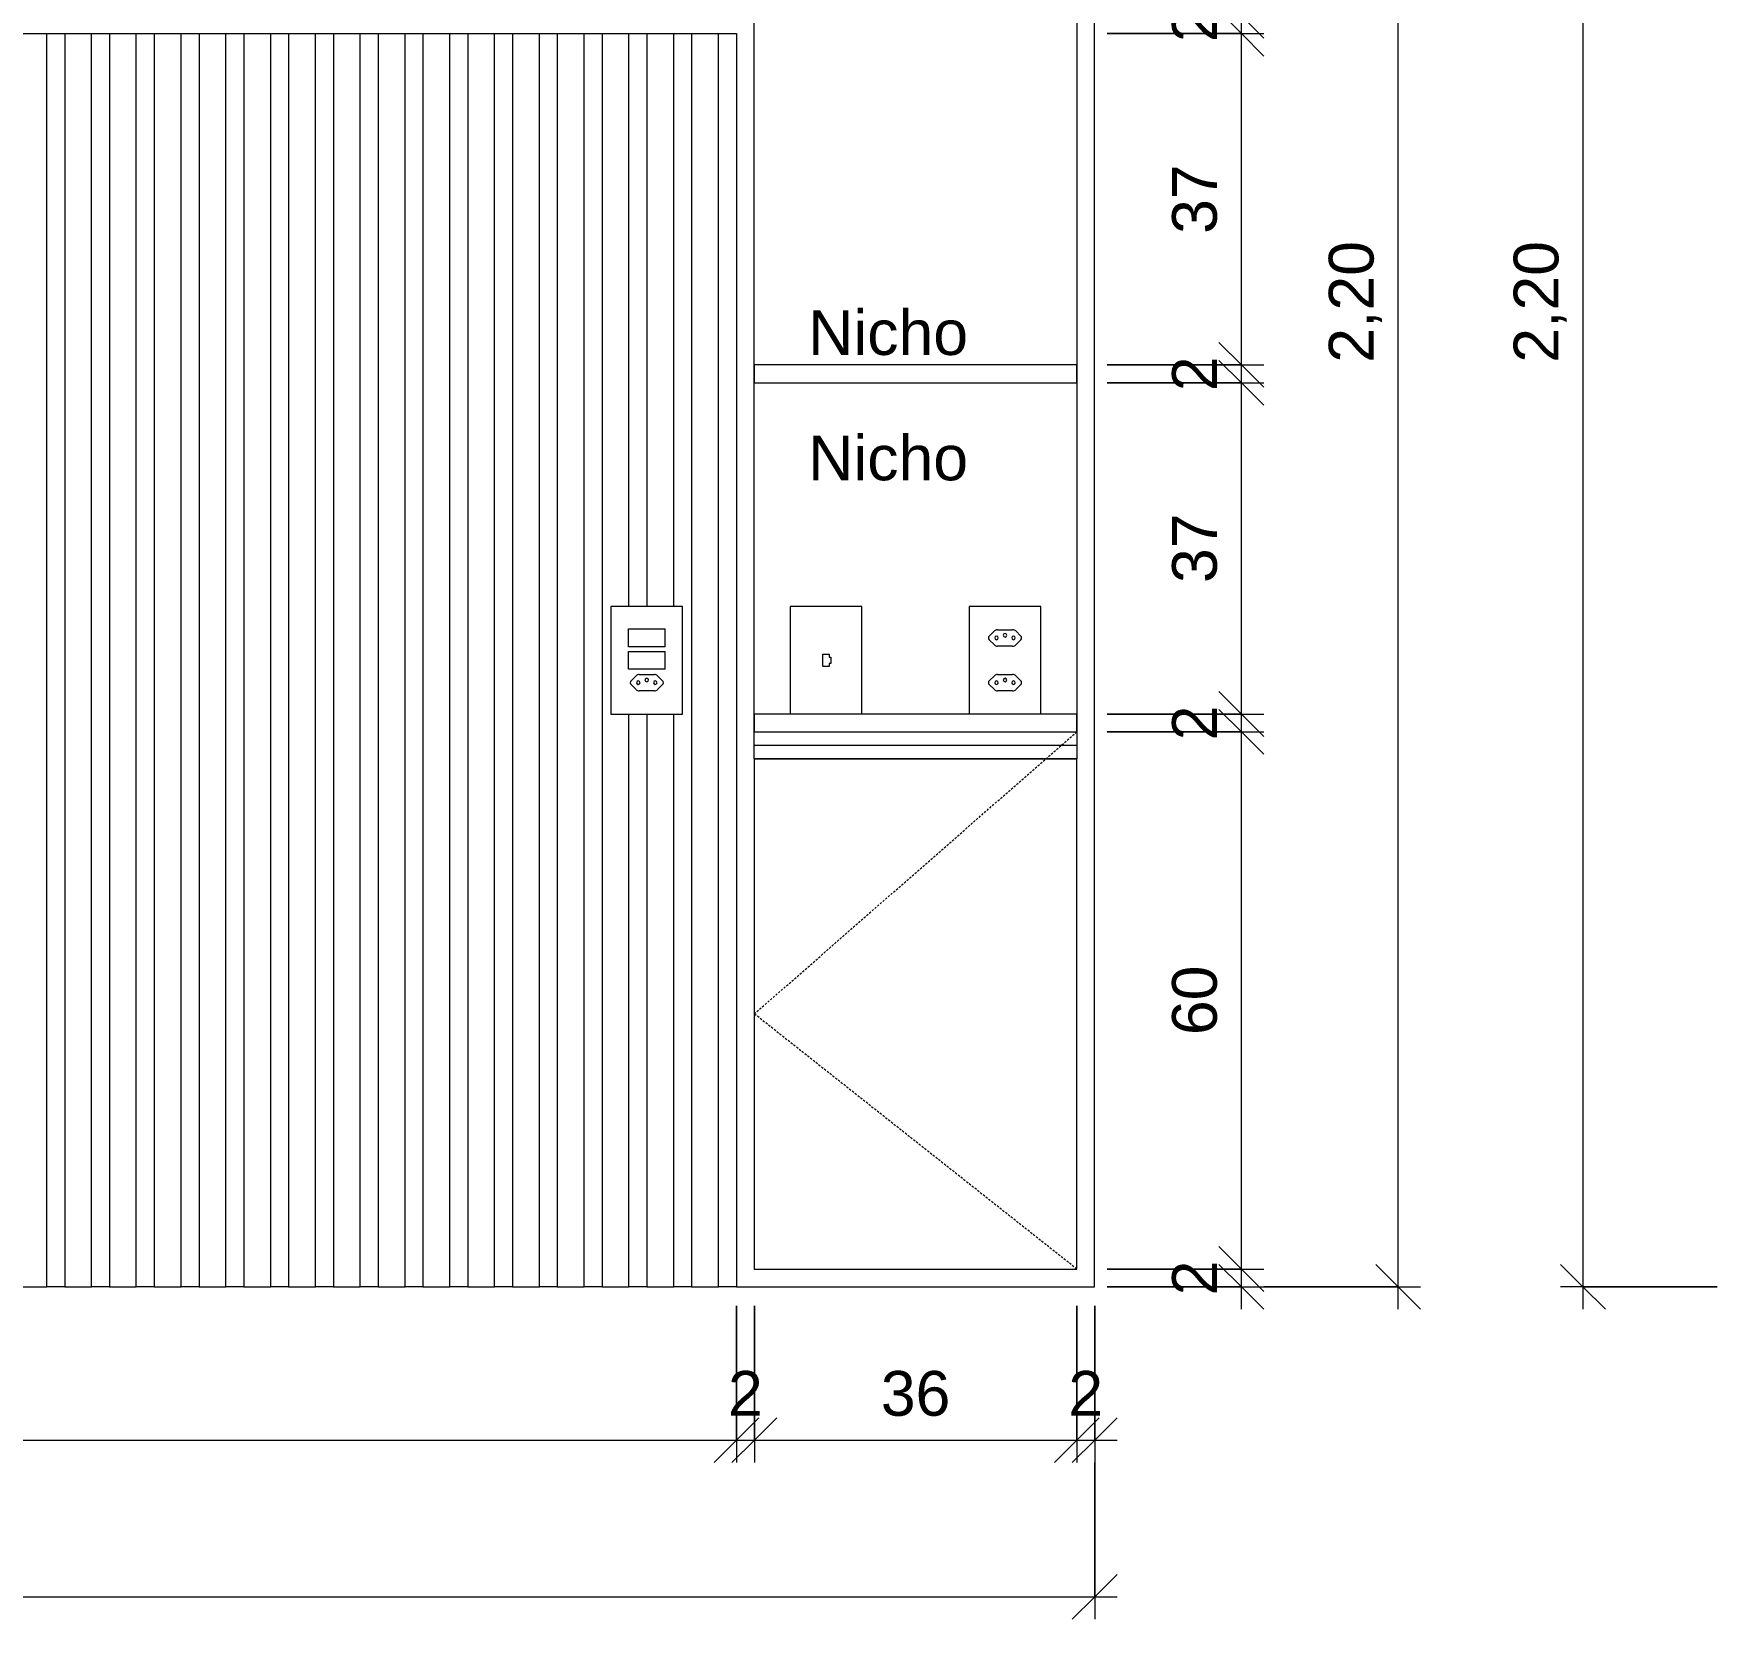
# Model space of a CAD drawing. Header units: millimetres. Extents: x -9962 to 2662, y -3814 to 2757.
# Drawn here: x -3414 to -1534, y -171 to 1600 of the extents above; entities that cross this region are included whole.
import ezdxf

# ---------------------------------------------------------------- set-up
doc = ezdxf.new("R2010")
doc.units = ezdxf.units.MM
doc.linetypes.add('Overhead', pattern=[3.96875, 2.38125, -1.5875])
for name, color, linetype, lineweight in [('A-ANNO-DIMS', 211, 'Continuous', 9), ('A-ANNO-DIMS-25', 211, 'Continuous', 9), ('A-FLOR-OVHD', 1, 'Overhead', 9), ('E-ELEC-FIXT', 91, 'Continuous', 9), ('G-ANNO-TEXT', 231, 'Continuous', 9), ('I-FURN', 30, 'Continuous', 9)]:
    doc.layers.add(name, color=color, linetype=linetype, lineweight=lineweight)
doc.styles.add('@Arial Unicode MS', font='ARIALUNI.TTF', dxfattribs={"height": 50})
doc.styles.add('Arial', font='arial.ttf', dxfattribs={"height": 50})
doc.dimstyles.new('CRT_-__Metros_-_Linha_de_chamada_3_5_mm', dxfattribs={"dimscale": 304.8, "dimtxt": 50.292243, "dimasz": 0.164042, "dimexe": 0.082021, "dimexo": 0.0625, "dimgap": 0.04101, "dimtad": 1, "dimdec": 0, "dimlfac": 0.1, "dimdsep": 46, "dimtxsty": '@Arial Unicode MS', "dimblk1": 'OBLIQUE', "dimblk2": 'OBLIQUE', "dimsah": 1, "dimcen": 0.09, "dimdle": 0.082021, "dimazin": 0, "dimtfac": 1, "dimtdec": 4, "dimtix": 1, "dimtmove": 0, "dimatfit": 3, "dimfxl": 0.492126, "dimfxlon": 1, "dimtvp": 1, "dimtolj": 1, "dimtzin": 0, "dimarcsym": 2})
doc.dimstyles.new('CRT_-__Metros_-_Linha_de_chamada_3_5_mm_1', dxfattribs={"dimscale": 304.8, "dimtxt": 50.292243, "dimasz": 0.164042, "dimexe": 0.082021, "dimexo": 0.0625, "dimgap": 0.04101, "dimtad": 1, "dimlfac": 0.001, "dimrnd": 0.01, "dimzin": 0, "dimdsep": 46, "dimtxsty": '@Arial Unicode MS', "dimblk1": 'OBLIQUE', "dimblk2": 'OBLIQUE', "dimsah": 1, "dimcen": 0.09, "dimdle": 0.082021, "dimazin": 0, "dimtfac": 1, "dimtdec": 4, "dimtix": 1, "dimtmove": 0, "dimatfit": 3, "dimfxl": 0.492126, "dimfxlon": 1, "dimtvp": 1, "dimtolj": 1, "dimtzin": 0, "dimarcsym": 2})

# ---------------------------------------------------------------- blocks, each defined once
blk = doc.blocks.new('ESTANTE ESCRITORIO - ESTANTE ESCRITORIO-4505156-VISTA FRONTAL ESTANTE ESCRITÓRIO')
at = {"layer": 'I-FURN'}
for p, q in [((-8669.650772, 200), (-8669.650772, 2400)), ((-9049.650772, 820), (-9049.650772, 2010)), ((-8689.650772, 2010), (-8689.650772, 820)), ((-11269.650772, 1600), (-9069.650772, 1600)), ((-9839.650772, 200), (-9839.650772, 1600)), ((-9819.650772, 1600), (-9819.650772, 200)), ((-9789.650772, 200), (-9789.650772, 1600)), ((-9769.650772, 1600), (-9769.650772, 200)), ((-9739.650772, 200), (-9739.650772, 1600)), ((-9719.650772, 1600), (-9719.650772, 200)), ((-9689.650772, 200), (-9689.650772, 1600)), ((-9669.650772, 1600), (-9669.650772, 200)), ((-9639.650772, 200), (-9639.650772, 1600)), ((-9619.650772, 1600), (-9619.650772, 200)), ((-9589.650772, 200), (-9589.650772, 1600)), ((-9569.650772, 1600), (-9569.650772, 200)), ((-9539.650772, 200), (-9539.650772, 1600)), ((-9519.650772, 1600), (-9519.650772, 200)), ((-9489.650772, 200), (-9489.650772, 1600)), ((-9469.650772, 1600), (-9469.650772, 200)), ((-9439.650772, 200), (-9439.650772, 1600)), ((-9419.650772, 1600), (-9419.650772, 200)), ((-9389.650772, 200), (-9389.650772, 1600)), ((-9369.650772, 1600), (-9369.650772, 200)), ((-9339.650772, 200), (-9339.650772, 1600)), ((-9319.650772, 1600), (-9319.650772, 200)), ((-9289.650772, 200), (-9289.650772, 1600)), ((-9269.650772, 1600), (-9269.650772, 200)), ((-9239.650772, 200), (-9239.650772, 1600)), ((-9219.650772, 1600), (-9219.650772, 200)), ((-9189.650772, 960), (-9189.650772, 1600)), ((-9169.650772, 1600), (-9169.650772, 960)), ((-9139.650772, 960), (-9139.650772, 1600)), ((-9119.650772, 1600), (-9119.650772, 200)), ((-9089.650772, 200), (-9089.650772, 1600)), ((-9069.650772, 1600), (-9069.650772, 200)), ((-8689.650772, 1230), (-9049.650772, 1230)), ((-9049.650772, 1230), (-9049.650772, 1210)), ((-8689.650772, 1210), (-8689.650772, 1230)), ((-9049.650772, 1210), (-8689.650772, 1210)), ((-9189.650772, 200), (-9189.650772, 840)), ((-9169.650772, 840), (-9169.650772, 200)), ((-9139.650772, 200), (-9139.650772, 840)), ((-8689.650772, 840), (-9049.650772, 840)), ((-9049.650772, 840), (-9049.650772, 820)), ((-8689.650772, 820), (-8689.650772, 840)), ((-9049.650772, 805), (-9049.650772, 820)), ((-9049.650772, 820), (-8689.650772, 820)), ((-8689.650772, 820), (-8689.650772, 805)), ((-9049.650772, 790), (-9049.650772, 805)), ((-9049.650772, 805), (-8689.650772, 805)), ((-8689.650772, 790), (-9049.650772, 790)), ((-9049.650772, 790), (-9049.650772, 220)), ((-9049.650772, 790), (-8689.650772, 790)), ((-8689.650772, 805), (-8689.650772, 790)), ((-8689.650772, 220), (-8689.650772, 790)), ((-9049.650772, 220), (-8689.650772, 220)), ((-9869.650772, 200), (-9839.650772, 200)), ((-9819.650772, 200), (-9839.650772, 200)), ((-9819.650772, 200), (-9789.650772, 200)), ((-9769.650772, 200), (-9789.650772, 200)), ((-9769.650772, 200), (-9739.650772, 200)), ((-9719.650772, 200), (-9739.650772, 200)), ((-9719.650772, 200), (-9689.650772, 200)), ((-9669.650772, 200), (-9689.650772, 200)), ((-9669.650772, 200), (-9639.650772, 200)), ((-9619.650772, 200), (-9639.650772, 200)), ((-9619.650772, 200), (-9589.650772, 200)), ((-9569.650772, 200), (-9589.650772, 200)), ((-9569.650772, 200), (-9539.650772, 200)), ((-9519.650772, 200), (-9539.650772, 200)), ((-9519.650772, 200), (-9489.650772, 200)), ((-9469.650772, 200), (-9489.650772, 200)), ((-9469.650772, 200), (-9439.650772, 200)), ((-9419.650772, 200), (-9439.650772, 200)), ((-9419.650772, 200), (-9389.650772, 200)), ((-9369.650772, 200), (-9389.650772, 200)), ((-9369.650772, 200), (-9339.650772, 200)), ((-9319.650772, 200), (-9339.650772, 200)), ((-9319.650772, 200), (-9289.650772, 200)), ((-9269.650772, 200), (-9289.650772, 200)), ((-9269.650772, 200), (-9239.650772, 200)), ((-9219.650772, 200), (-9239.650772, 200)), ((-9219.650772, 200), (-9189.650772, 200)), ((-9169.650772, 200), (-9189.650772, 200)), ((-9169.650772, 200), (-9139.650772, 200)), ((-9119.650772, 200), (-9139.650772, 200)), ((-9119.650772, 200), (-9089.650772, 200)), ((-9069.650772, 200), (-9089.650772, 200)), ((-9069.650772, 200), (-8669.650772, 200))]:
    blk.add_line(p, q, dxfattribs=at)
blk = doc.blocks.new('CRT_Tomadas e Interruptores - Tomada 10A 2s-4754221-VISTA FRONTAL ESTANTE ESCRITÓRIO')
at = {"layer": 'E-ELEC-FIXT'}
for p, q in [((-8729.7, 960), (-8809.7, 960)), ((-8809.7, 960), (-8809.7, 840)), ((-8729.7, 840), (-8729.7, 960)), ((-8787.3, 927.1), (-8781.6, 932.8)), ((-8781.6, 917.2), (-8787.3, 922.9)), ((-8778.1, 934.2), (-8761.2, 934.2)), ((-8757.7, 932.8), (-8752, 927.1)), ((-8752, 922.9), (-8757.7, 917.2)), ((-8761.2, 915.7), (-8778.1, 915.7)), ((-8778.1, 884.2), (-8761.2, 884.2)), ((-8787.3, 877.1), (-8781.6, 882.8)), ((-8781.6, 867.2), (-8787.3, 872.9)), ((-8761.2, 865.7), (-8778.1, 865.7)), ((-8757.7, 882.8), (-8752, 877.1)), ((-8752, 872.9), (-8757.7, 867.2))]:
    blk.add_line(p, q, dxfattribs=at)
for centre, radius, start, end in [((-8785.2, 925), 3, 135, 225), ((-8778.1, 929.2), 5, 90, 135), ((-8779.2, 925), 2, 0, 180), ((-8779.2, 925), 2, 180, 0), ((-8769.7, 928), 2, 0, 180), ((-8769.7, 928), 2, 180, 0), ((-8760.2, 925), 2, 0, 180), ((-8760.2, 925), 2, 180, 0), ((-8761.2, 929.2), 5, 45, 90), ((-8754.2, 925), 3, 315, 45), ((-8778.1, 920.7), 5, 225, 270), ((-8761.2, 920.7), 5, 270, 315), ((-8778.1, 879.2), 5, 90, 135), ((-8761.2, 879.2), 5, 45, 90), ((-8785.2, 875), 3, 135, 225), ((-8778.1, 870.7), 5, 225, 270), ((-8779.2, 875), 2, 0, 180), ((-8779.2, 875), 2, 180, 0), ((-8769.7, 878), 2, 0, 180), ((-8769.7, 878), 2, 180, 0), ((-8760.2, 875), 2, 0, 180), ((-8760.2, 875), 2, 180, 0), ((-8761.2, 870.7), 5, 270, 315), ((-8754.2, 875), 3, 315, 45)]:
    blk.add_arc(centre, radius, start, end, dxfattribs=at)
blk = doc.blocks.new('CRT_Tomadas e Interruptores - Interruptor 2s _ Tomada 10A 1s-4797653-VISTA FRONTAL ESTANTE ESCRITÓRIO')
at = {"layer": 'E-ELEC-FIXT'}
for p, q in [((-9209.7, 960), (-9209.7, 840)), ((-9129.7, 960), (-9209.7, 960)), ((-9129.7, 840), (-9129.7, 960)), ((-9190.2, 935), (-9149.2, 935)), ((-9190.2, 915), (-9190.2, 935)), ((-9149.2, 915), (-9149.2, 935)), ((-9149.2, 915), (-9190.2, 915)), ((-9190.2, 910), (-9149.2, 910)), ((-9190.2, 890), (-9190.2, 910)), ((-9149.2, 890), (-9149.2, 910)), ((-9149.2, 890), (-9190.2, 890)), ((-9178.1, 884.2), (-9161.2, 884.2)), ((-9187.3, 877.1), (-9181.6, 882.8)), ((-9181.6, 867.2), (-9187.3, 872.9)), ((-9161.2, 865.7), (-9178.1, 865.7)), ((-9157.7, 882.8), (-9152, 877.1)), ((-9152, 872.9), (-9157.7, 867.2)), ((-9209.7, 840), (-9129.7, 840))]:
    blk.add_line(p, q, dxfattribs=at)
for centre, radius, start, end in [((-9178.1, 879.2), 5, 90, 135), ((-9161.2, 879.2), 5, 45, 90), ((-9185.2, 875), 3, 135, 225), ((-9178.1, 870.7), 5, 225, 270), ((-9179.2, 875), 2, 360, 180), ((-9179.2, 875), 2, 180, 360), ((-9169.7, 878), 2, 360, 180), ((-9169.7, 878), 2, 180, 360), ((-9160.2, 875), 2, 360, 180), ((-9160.2, 875), 2, 180, 360), ((-9161.2, 870.7), 5, 270, 315), ((-9154.2, 875), 3, 315, 45)]:
    blk.add_arc(centre, radius, start, end, dxfattribs=at)
blk = doc.blocks.new('CRT_Tomadas e Interruptores - Rede-4813327-VISTA FRONTAL ESTANTE ESCRITÓRIO')
at = {"layer": 'E-ELEC-FIXT'}
for p, q in [((-8929.650772, 960), (-9009.650772, 960)), ((-9009.650772, 960), (-9009.650772, 840)), ((-8929.650772, 840), (-8929.650772, 960)), ((-8973.150772, 893), (-8973.150772, 907)), ((-8973.150772, 907), (-8966.150772, 907)), ((-8966.150772, 907), (-8966.150772, 903.5)), ((-8966.150772, 903.5), (-8964.150772, 903.5)), ((-8964.150772, 903.5), (-8964.150772, 896.5)), ((-8966.150772, 893), (-8973.150772, 893)), ((-8964.150772, 896.5), (-8966.150772, 896.5)), ((-8966.150772, 896.5), (-8966.150772, 893))]:
    blk.add_line(p, q, dxfattribs=at)
blk = doc.blocks.new('DIMBLOCK33-VISTA FRONTAL ESTANTE ESCRITÓRIO')
at = {"layer": 'A-ANNO-DIMS-25', "lineweight": 18}
for p, q in [((-2065.4, 220), (-2090.4, 245)), ((-2065.4, 200), (-2090.4, 225)), ((-2065.4, 220), (-2040.4, 195)), ((-2065.4, 200), (-2040.4, 175))]:
    blk.add_line(p, q, dxfattribs=at)
at = {"layer": 'A-ANNO-DIMS-25'}
for p, q in [((-2215.4, 220), (-2040.4, 220)), ((-2065.4, 220), (-2215.4, 220)), ((-2065.4, 175), (-2065.4, 220)), ((-2215.4, 200), (-2040.4, 200)), ((-2065.4, 200), (-2215.4, 200))]:
    blk.add_line(p, q, dxfattribs=at)
at = {"layer": 'A-ANNO-DIMS-25', "color": 0, "insert": (-2142.8, 190.6), "char_height": 50, "width": 46.468, "attachment_point": 1, "rotation": 90, "line_spacing_factor": 1.117605, "style": '@Arial Unicode MS'}
blk.add_mtext('2', dxfattribs=at)
blk = doc.blocks.new('_Oblique')
at = {"color": 0, "linetype": 'ByBlock', "lineweight": -2}
blk.add_line((-0.5, -0.5), (0.5, 0.5), dxfattribs=at)
blk = doc.blocks.new('DIMBLOCK34-VISTA FRONTAL ESTANTE ESCRITÓRIO')
at = {"layer": 'A-ANNO-DIMS-25', "lineweight": 18}
for p, q in [((-2065.4, 820), (-2090.4, 845)), ((-2065.4, 820), (-2040.4, 795)), ((-2065.4, 220), (-2090.4, 245)), ((-2065.4, 220), (-2040.4, 195))]:
    blk.add_line(p, q, dxfattribs=at)
at = {"layer": 'A-ANNO-DIMS-25'}
for p, q in [((-2215.4, 820), (-2040.4, 820)), ((-2065.4, 820), (-2215.4, 820)), ((-2065.4, 220), (-2065.4, 820)), ((-2215.4, 220), (-2040.4, 220)), ((-2065.4, 220), (-2215.4, 220))]:
    blk.add_line(p, q, dxfattribs=at)
at = {"layer": 'A-ANNO-DIMS-25', "color": 0, "insert": (-2142.8, 481.3), "char_height": 50, "width": 92.937, "attachment_point": 1, "rotation": 90, "line_spacing_factor": 1.117605, "style": '@Arial Unicode MS'}
blk.add_mtext('60', dxfattribs=at)
blk = doc.blocks.new('DIMBLOCK35-VISTA FRONTAL ESTANTE ESCRITÓRIO')
at = {"layer": 'A-ANNO-DIMS-25', "lineweight": 18}
for p, q in [((-2065.4, 840), (-2090.4, 865)), ((-2065.4, 820), (-2090.4, 845)), ((-2065.4, 840), (-2040.4, 815)), ((-2065.4, 820), (-2040.4, 795))]:
    blk.add_line(p, q, dxfattribs=at)
at = {"layer": 'A-ANNO-DIMS-25'}
for p, q in [((-2215.4, 840), (-2040.4, 840)), ((-2065.4, 840), (-2215.4, 840)), ((-2065.4, 820), (-2065.4, 840)), ((-2215.4, 820), (-2040.4, 820)), ((-2065.4, 820), (-2215.4, 820))]:
    blk.add_line(p, q, dxfattribs=at)
at = {"layer": 'A-ANNO-DIMS-25', "color": 0, "insert": (-2142.8, 810.6), "char_height": 50, "width": 46.468, "attachment_point": 1, "rotation": 90, "line_spacing_factor": 1.117605, "style": '@Arial Unicode MS'}
blk.add_mtext('2', dxfattribs=at)
blk = doc.blocks.new('DIMBLOCK36-VISTA FRONTAL ESTANTE ESCRITÓRIO')
at = {"layer": 'A-ANNO-DIMS-25', "lineweight": 18}
for p, q in [((-2065.4, 1210), (-2090.4, 1235)), ((-2065.4, 1210), (-2040.4, 1185)), ((-2065.4, 840), (-2090.4, 865)), ((-2065.4, 840), (-2040.4, 815))]:
    blk.add_line(p, q, dxfattribs=at)
at = {"layer": 'A-ANNO-DIMS-25'}
for p, q in [((-2215.4, 1210), (-2040.4, 1210)), ((-2065.4, 1210), (-2215.4, 1210)), ((-2065.4, 840), (-2065.4, 1210)), ((-2215.4, 840), (-2040.4, 840)), ((-2065.4, 840), (-2215.4, 840))]:
    blk.add_line(p, q, dxfattribs=at)
at = {"layer": 'A-ANNO-DIMS-25', "color": 0, "insert": (-2142.8, 986.3), "char_height": 50, "width": 92.937, "attachment_point": 1, "rotation": 90, "line_spacing_factor": 1.117605, "style": '@Arial Unicode MS'}
blk.add_mtext('37', dxfattribs=at)
blk = doc.blocks.new('DIMBLOCK37-VISTA FRONTAL ESTANTE ESCRITÓRIO')
at = {"layer": 'A-ANNO-DIMS-25', "lineweight": 18}
for p, q in [((-2065.4, 1230), (-2090.4, 1255)), ((-2065.4, 1210), (-2090.4, 1235)), ((-2065.4, 1230), (-2040.4, 1205)), ((-2065.4, 1210), (-2040.4, 1185))]:
    blk.add_line(p, q, dxfattribs=at)
at = {"layer": 'A-ANNO-DIMS-25'}
for p, q in [((-2215.4, 1230), (-2040.4, 1230)), ((-2065.4, 1230), (-2215.4, 1230)), ((-2065.4, 1210), (-2065.4, 1230)), ((-2215.4, 1210), (-2040.4, 1210)), ((-2065.4, 1210), (-2215.4, 1210))]:
    blk.add_line(p, q, dxfattribs=at)
at = {"layer": 'A-ANNO-DIMS-25', "color": 0, "insert": (-2142.8, 1200.6), "char_height": 50, "width": 46.468, "attachment_point": 1, "rotation": 90, "line_spacing_factor": 1.117605, "style": '@Arial Unicode MS'}
blk.add_mtext('2', dxfattribs=at)
blk = doc.blocks.new('DIMBLOCK38-VISTA FRONTAL ESTANTE ESCRITÓRIO')
at = {"layer": 'A-ANNO-DIMS-25', "lineweight": 18}
for p, q in [((-2065.4, 1600), (-2090.4, 1625)), ((-2065.4, 1600), (-2040.4, 1575)), ((-2065.4, 1230), (-2090.4, 1255)), ((-2065.4, 1230), (-2040.4, 1205))]:
    blk.add_line(p, q, dxfattribs=at)
at = {"layer": 'A-ANNO-DIMS-25'}
for p, q in [((-2215.4, 1600), (-2040.4, 1600)), ((-2065.4, 1600), (-2215.4, 1600)), ((-2065.4, 1230), (-2065.4, 1600)), ((-2215.4, 1230), (-2040.4, 1230)), ((-2065.4, 1230), (-2215.4, 1230))]:
    blk.add_line(p, q, dxfattribs=at)
at = {"layer": 'A-ANNO-DIMS-25', "color": 0, "insert": (-2142.8, 1376.3), "char_height": 50, "width": 92.937, "attachment_point": 1, "rotation": 90, "line_spacing_factor": 1.117605, "style": '@Arial Unicode MS'}
blk.add_mtext('37', dxfattribs=at)
blk = doc.blocks.new('DIMBLOCK39-VISTA FRONTAL ESTANTE ESCRITÓRIO')
at = {"layer": 'A-ANNO-DIMS-25', "lineweight": 18}
for p, q in [((-2065.4, 1620), (-2090.4, 1645)), ((-2065.4, 1600), (-2090.4, 1625)), ((-2065.4, 1620), (-2040.4, 1595)), ((-2065.4, 1600), (-2040.4, 1575))]:
    blk.add_line(p, q, dxfattribs=at)
at = {"layer": 'A-ANNO-DIMS-25'}
for p, q in [((-2215.4, 1620), (-2040.4, 1620)), ((-2065.4, 1620), (-2215.4, 1620)), ((-2065.4, 1600), (-2065.4, 1620)), ((-2215.4, 1600), (-2040.4, 1600)), ((-2065.4, 1600), (-2215.4, 1600))]:
    blk.add_line(p, q, dxfattribs=at)
at = {"layer": 'A-ANNO-DIMS-25', "color": 0, "insert": (-2142.8, 1590.6), "char_height": 50, "width": 46.468, "attachment_point": 1, "rotation": 90, "line_spacing_factor": 1.117605, "style": '@Arial Unicode MS'}
blk.add_mtext('2', dxfattribs=at)
blk = doc.blocks.new('DIMBLOCK40-VISTA FRONTAL ESTANTE ESCRITÓRIO')
at = {"layer": 'A-ANNO-DIMS-25', "lineweight": 18}
for p, q in [((-2065.4, 1990), (-2090.4, 2015)), ((-2065.4, 1990), (-2040.4, 1965)), ((-2065.4, 1620), (-2090.4, 1645)), ((-2065.4, 1620), (-2040.4, 1595))]:
    blk.add_line(p, q, dxfattribs=at)
at = {"layer": 'A-ANNO-DIMS-25'}
for p, q in [((-2215.4, 1990), (-2040.4, 1990)), ((-2065.4, 1990), (-2215.4, 1990)), ((-2065.4, 1620), (-2065.4, 1990)), ((-2215.4, 1620), (-2040.4, 1620)), ((-2065.4, 1620), (-2215.4, 1620))]:
    blk.add_line(p, q, dxfattribs=at)
at = {"layer": 'A-ANNO-DIMS-25', "color": 0, "insert": (-2142.8, 1766.3), "char_height": 50, "width": 92.937, "attachment_point": 1, "rotation": 90, "line_spacing_factor": 1.117605, "style": '@Arial Unicode MS'}
blk.add_mtext('37', dxfattribs=at)
blk = doc.blocks.new('DIMBLOCK44-VISTA FRONTAL ESTANTE ESCRITÓRIO')
at = {"layer": 'A-ANNO-DIMS-25', "lineweight": 18}
for p, q in [((-1890.4, 2400), (-1915.4, 2425)), ((-1890.4, 2400), (-1865.4, 2375)), ((-1890.4, 200), (-1915.4, 225)), ((-1890.4, 200), (-1865.4, 175))]:
    blk.add_line(p, q, dxfattribs=at)
at = {"layer": 'A-ANNO-DIMS-25'}
for p, q in [((-1890.4, 175), (-1890.4, 2425)), ((-2040.4, 2400), (-1865.4, 2400)), ((-1890.4, 2400), (-2040.4, 2400)), ((-2040.4, 200), (-1865.4, 200)), ((-1890.4, 200), (-2040.4, 200))]:
    blk.add_line(p, q, dxfattribs=at)
at = {"layer": 'A-ANNO-DIMS-25', "color": 0, "insert": (-1967.8, 1232.4), "char_height": 50, "width": 162.337, "attachment_point": 1, "rotation": 90, "line_spacing_factor": 1.117605, "style": '@Arial Unicode MS'}
blk.add_mtext('2,20', dxfattribs=at)
blk = doc.blocks.new('DIMBLOCK54-VISTA FRONTAL ESTANTE ESCRITÓRIO')
at = {"layer": 'A-ANNO-DIMS-25'}
for p, q in [((-4829.2, 178.7), (-4829.2, 3.7)), ((-4829.2, 28.7), (-4829.2, 178.7)), ((-2629.2, 178.7), (-2629.2, 3.7)), ((-2629.2, 28.7), (-2629.2, 178.7)), ((-4829.2, 28.7), (-2629.2, 28.7))]:
    blk.add_line(p, q, dxfattribs=at)
at = {"layer": 'A-ANNO-DIMS-25', "lineweight": 18}
for p, q in [((-4829.2, 28.7), (-4804.2, 53.7)), ((-2629.2, 28.7), (-2604.2, 53.7)), ((-4829.2, 28.7), (-4854.2, 3.7)), ((-2629.2, 28.7), (-2654.2, 3.7))]:
    blk.add_line(p, q, dxfattribs=at)
at = {"layer": 'A-ANNO-DIMS-25', "color": 0, "insert": (-3796.9, 106.1), "char_height": 50, "width": 162.337, "attachment_point": 1, "line_spacing_factor": 1.117605, "style": '@Arial Unicode MS'}
blk.add_mtext('2,20', dxfattribs=at)
blk = doc.blocks.new('DIMBLOCK55-VISTA FRONTAL ESTANTE ESCRITÓRIO')
at = {"layer": 'A-ANNO-DIMS-25'}
for p, q in [((-2629.2, 178.7), (-2629.2, 3.7)), ((-2629.2, 28.7), (-2629.2, 178.7)), ((-2609.2, 178.7), (-2609.2, 3.7)), ((-2609.2, 28.7), (-2609.2, 178.7)), ((-2629.2, 28.7), (-2609.2, 28.7))]:
    blk.add_line(p, q, dxfattribs=at)
at = {"layer": 'A-ANNO-DIMS-25', "lineweight": 18}
for p, q in [((-2629.2, 28.7), (-2604.2, 53.7)), ((-2609.2, 28.7), (-2584.2, 53.7)), ((-2629.2, 28.7), (-2654.2, 3.7)), ((-2609.2, 28.7), (-2634.2, 3.7))]:
    blk.add_line(p, q, dxfattribs=at)
at = {"layer": 'A-ANNO-DIMS-25', "color": 0, "insert": (-2638.6, 106.1), "char_height": 50, "width": 46.468, "attachment_point": 1, "line_spacing_factor": 1.117605, "style": '@Arial Unicode MS'}
blk.add_mtext('2', dxfattribs=at)
blk = doc.blocks.new('DIMBLOCK56-VISTA FRONTAL ESTANTE ESCRITÓRIO')
at = {"layer": 'A-ANNO-DIMS-25'}
for p, q in [((-2609.2, 178.7), (-2609.2, 3.7)), ((-2609.2, 28.7), (-2609.2, 178.7)), ((-2249.2, 178.7), (-2249.2, 3.7)), ((-2249.2, 28.7), (-2249.2, 178.7)), ((-2609.2, 28.7), (-2249.2, 28.7))]:
    blk.add_line(p, q, dxfattribs=at)
at = {"layer": 'A-ANNO-DIMS-25', "lineweight": 18}
for p, q in [((-2609.2, 28.7), (-2584.2, 53.7)), ((-2249.2, 28.7), (-2224.2, 53.7)), ((-2609.2, 28.7), (-2634.2, 3.7)), ((-2249.2, 28.7), (-2274.2, 3.7))]:
    blk.add_line(p, q, dxfattribs=at)
at = {"layer": 'A-ANNO-DIMS-25', "color": 0, "insert": (-2468, 106.1), "char_height": 50, "width": 92.937, "attachment_point": 1, "line_spacing_factor": 1.117605, "style": '@Arial Unicode MS'}
blk.add_mtext('36', dxfattribs=at)
blk = doc.blocks.new('DIMBLOCK57-VISTA FRONTAL ESTANTE ESCRITÓRIO')
at = {"layer": 'A-ANNO-DIMS-25'}
for p, q in [((-2249.2, 178.7), (-2249.2, 3.7)), ((-2249.2, 28.7), (-2249.2, 178.7)), ((-2229.2, 178.7), (-2229.2, 3.7)), ((-2229.2, 28.7), (-2229.2, 178.7)), ((-2249.2, 28.7), (-2204.2, 28.7))]:
    blk.add_line(p, q, dxfattribs=at)
at = {"layer": 'A-ANNO-DIMS-25', "lineweight": 18}
for p, q in [((-2249.2, 28.7), (-2224.2, 53.7)), ((-2229.2, 28.7), (-2204.2, 53.7)), ((-2249.2, 28.7), (-2274.2, 3.7)), ((-2229.2, 28.7), (-2254.2, 3.7))]:
    blk.add_line(p, q, dxfattribs=at)
at = {"layer": 'A-ANNO-DIMS-25', "color": 0, "insert": (-2258.6, 106.1), "char_height": 50, "width": 46.468, "attachment_point": 1, "line_spacing_factor": 1.117605, "style": '@Arial Unicode MS'}
blk.add_mtext('2', dxfattribs=at)
blk = doc.blocks.new('DIMBLOCK58-VISTA FRONTAL ESTANTE ESCRITÓRIO')
at = {"layer": 'A-ANNO-DIMS-25'}
for p, q in [((-5229.2, 3.7), (-5229.2, -171.3)), ((-5229.2, -146.3), (-5229.2, 3.7)), ((-2229.2, 3.7), (-2229.2, -171.3)), ((-2229.2, -146.3), (-2229.2, 3.7)), ((-5254.2, -146.3), (-2204.2, -146.3))]:
    blk.add_line(p, q, dxfattribs=at)
at = {"layer": 'A-ANNO-DIMS-25', "lineweight": 18}
for p, q in [((-5229.2, -146.3), (-5204.2, -121.3)), ((-2229.2, -146.3), (-2204.2, -121.3)), ((-5229.2, -146.3), (-5254.2, -171.3)), ((-2229.2, -146.3), (-2254.2, -171.3))]:
    blk.add_line(p, q, dxfattribs=at)
at = {"layer": 'A-ANNO-DIMS-25', "color": 0, "insert": (-3796.9, -68.9), "char_height": 50, "width": 162.337, "attachment_point": 1, "line_spacing_factor": 1.117605, "style": '@Arial Unicode MS'}
blk.add_mtext('3,00', dxfattribs=at)
blk = doc.blocks.new('DIMBLOCK59-VISTA LATERAL ESTANTE ESCRITÓRIO')
at = {"layer": 'A-ANNO-DIMS-25', "lineweight": 18}
for p, q in [((-1684, 2400), (-1709, 2425)), ((-1684, 2400), (-1659, 2375)), ((-1684, 200), (-1709, 225)), ((-1684, 200), (-1659, 175))]:
    blk.add_line(p, q, dxfattribs=at)
at = {"layer": 'A-ANNO-DIMS-25'}
for p, q in [((-1684, 2425), (-1684, 175)), ((-1534, 2400), (-1709, 2400)), ((-1684, 2400), (-1534, 2400)), ((-1534, 200), (-1709, 200)), ((-1684, 200), (-1534, 200))]:
    blk.add_line(p, q, dxfattribs=at)
at = {"layer": 'A-ANNO-DIMS-25', "color": 0, "insert": (-1761.4, 1232.4), "char_height": 50, "width": 162.337, "attachment_point": 1, "rotation": 90, "line_spacing_factor": 1.117605, "style": '@Arial Unicode MS'}
blk.add_mtext('2,20', dxfattribs=at)

msp = doc.modelspace()

# ---------------------------------------------------------------- linework, layer by layer
at = {"layer": 'A-FLOR-OVHD'}
for p, q in [((-2609.25, 505), (-2249.25, 820)), ((-2249.25, 220), (-2609.25, 505))]:
    msp.add_line(p, q, dxfattribs=at)

# ---------------------------------------------------------------- block references
at = {"layer": 'E-ELEC-FIXT'}
for name in ['CRT_Tomadas e Interruptores - Interruptor 2s _ Tomada 10A 1s-4797653-VISTA FRONTAL ESTANTE ESCRITÓRIO', 'CRT_Tomadas e Interruptores - Rede-4813327-VISTA FRONTAL ESTANTE ESCRITÓRIO', 'CRT_Tomadas e Interruptores - Tomada 10A 2s-4754221-VISTA FRONTAL ESTANTE ESCRITÓRIO']:
    msp.add_blockref(name, (6440.401, 0), dxfattribs=at)
at = {"layer": 'I-FURN'}
msp.add_blockref('ESTANTE ESCRITORIO - ESTANTE ESCRITORIO-4505156-VISTA FRONTAL ESTANTE ESCRITÓRIO', (6440.401, 0), dxfattribs=at)

# ---------------------------------------------------------------- texts
at = {"layer": 'G-ANNO-TEXT', "color": 7, "char_height": 50, "width": 222.46828, "attachment_point": 1, "style": 'Arial'}
for insert in [(-2549.11, 1291.098), (-2549.11, 1151.098)]:
    msp.add_mtext('Nicho', dxfattribs=dict(at, insert=insert))

# ---------------------------------------------------------------- dimensions: what is measured, and where the dimension line sits
at = {"layer": 'A-ANNO-DIMS'}
for base, p1, p2, dimstyle, override, picture, middle in [((-1890.447, 2400), (-2040.447, 200), (-2040.447, 2400), 'CRT_-__Metros_-_Linha_de_chamada_3_5_mm_1', {"dimpost": '<>', "dimfxl": 2200}, 'DIMBLOCK44-VISTA FRONTAL ESTANTE ESCRITÓRIO', (-1928.493, 1300)), ((-1683.987, 200), (-1533.987, 2400), (-1533.987, 200), 'CRT_-__Metros_-_Linha_de_chamada_3_5_mm_1', {"dimpost": '<>', "dimfxl": 2200}, 'DIMBLOCK59-VISTA LATERAL ESTANTE ESCRITÓRIO', (-1722.032, 1300)), ((-2065.447, 1990), (-2215.447, 1620), (-2215.447, 1990), 'CRT_-__Metros_-_Linha_de_chamada_3_5_mm', {"dimpost": '<>', "dimfxl": 370}, 'DIMBLOCK40-VISTA FRONTAL ESTANTE ESCRITÓRIO', (-2103.493, 1805)), ((-2065.447, 1620), (-2215.447, 1600), (-2215.447, 1620), 'CRT_-__Metros_-_Linha_de_chamada_3_5_mm', {"dimpost": '<>', "dimfxl": 20}, 'DIMBLOCK39-VISTA FRONTAL ESTANTE ESCRITÓRIO', (-2103.067, 1610)), ((-2065.447, 1600), (-2215.447, 1230), (-2215.447, 1600), 'CRT_-__Metros_-_Linha_de_chamada_3_5_mm', {"dimpost": '<>', "dimfxl": 370}, 'DIMBLOCK38-VISTA FRONTAL ESTANTE ESCRITÓRIO', (-2103.493, 1415)), ((-2065.447, 1230), (-2215.447, 1210), (-2215.447, 1230), 'CRT_-__Metros_-_Linha_de_chamada_3_5_mm', {"dimpost": '<>', "dimfxl": 20}, 'DIMBLOCK37-VISTA FRONTAL ESTANTE ESCRITÓRIO', (-2103.067, 1220)), ((-2065.447, 1210), (-2215.447, 840), (-2215.447, 1210), 'CRT_-__Metros_-_Linha_de_chamada_3_5_mm', {"dimpost": '<>', "dimfxl": 370}, 'DIMBLOCK36-VISTA FRONTAL ESTANTE ESCRITÓRIO', (-2103.493, 1025)), ((-2065.447, 840), (-2215.447, 820), (-2215.447, 840), 'CRT_-__Metros_-_Linha_de_chamada_3_5_mm', {"dimpost": '<>', "dimfxl": 20}, 'DIMBLOCK35-VISTA FRONTAL ESTANTE ESCRITÓRIO', (-2103.067, 830)), ((-2065.447, 820), (-2215.447, 220), (-2215.447, 820), 'CRT_-__Metros_-_Linha_de_chamada_3_5_mm', {"dimpost": '<>', "dimfxl": 600}, 'DIMBLOCK34-VISTA FRONTAL ESTANTE ESCRITÓRIO', (-2103.493, 520)), ((-2065.447, 220), (-2215.447, 200), (-2215.447, 220), 'CRT_-__Metros_-_Linha_de_chamada_3_5_mm', {"dimpost": '<>', "dimfxl": 20}, 'DIMBLOCK33-VISTA FRONTAL ESTANTE ESCRITÓRIO', (-2103.067, 210))]:
    dim = msp.add_linear_dim(base=base, p1=p1, p2=p2, angle=90, dimstyle=dimstyle, override=override, dxfattribs=at)
    dim.commit()
    dim.dimension.update_dxf_attribs({"geometry": picture, "text_midpoint": middle})
for base, p1, p2, dimstyle, override, picture, middle in [((-2629.25, 28.659), (-4829.25, 178.659), (-2629.25, 178.659), 'CRT_-__Metros_-_Linha_de_chamada_3_5_mm_1', {"dimpost": '<>', "dimfxl": 2200}, 'DIMBLOCK54-VISTA FRONTAL ESTANTE ESCRITÓRIO', (-3729.25, 66.705)), ((-2609.25, 28.659), (-2629.25, 178.659), (-2609.25, 178.659), 'CRT_-__Metros_-_Linha_de_chamada_3_5_mm', {"dimpost": '<>', "dimfxl": 20}, 'DIMBLOCK55-VISTA FRONTAL ESTANTE ESCRITÓRIO', (-2619.25, 66.278)), ((-2249.25, 28.659), (-2609.25, 178.659), (-2249.25, 178.659), 'CRT_-__Metros_-_Linha_de_chamada_3_5_mm', {"dimpost": '<>', "dimfxl": 360}, 'DIMBLOCK56-VISTA FRONTAL ESTANTE ESCRITÓRIO', (-2429.25, 66.705)), ((-2229.25, 28.659), (-2249.25, 178.659), (-2229.25, 178.659), 'CRT_-__Metros_-_Linha_de_chamada_3_5_mm', {"dimpost": '<>', "dimfxl": 20}, 'DIMBLOCK57-VISTA FRONTAL ESTANTE ESCRITÓRIO', (-2239.25, 66.278)), ((-2229.25, -146.341), (-5229.25, 3.659), (-2229.25, 3.659), 'CRT_-__Metros_-_Linha_de_chamada_3_5_mm_1', {"dimpost": '<>', "dimfxl": 3000}, 'DIMBLOCK58-VISTA FRONTAL ESTANTE ESCRITÓRIO', (-3729.25, -108.295))]:
    dim = msp.add_linear_dim(base=base, p1=p1, p2=p2, dimstyle=dimstyle, override=override, dxfattribs=at)
    dim.commit()
    dim.dimension.update_dxf_attribs({"geometry": picture, "text_midpoint": middle})

doc.saveas('drawing.dxf')
